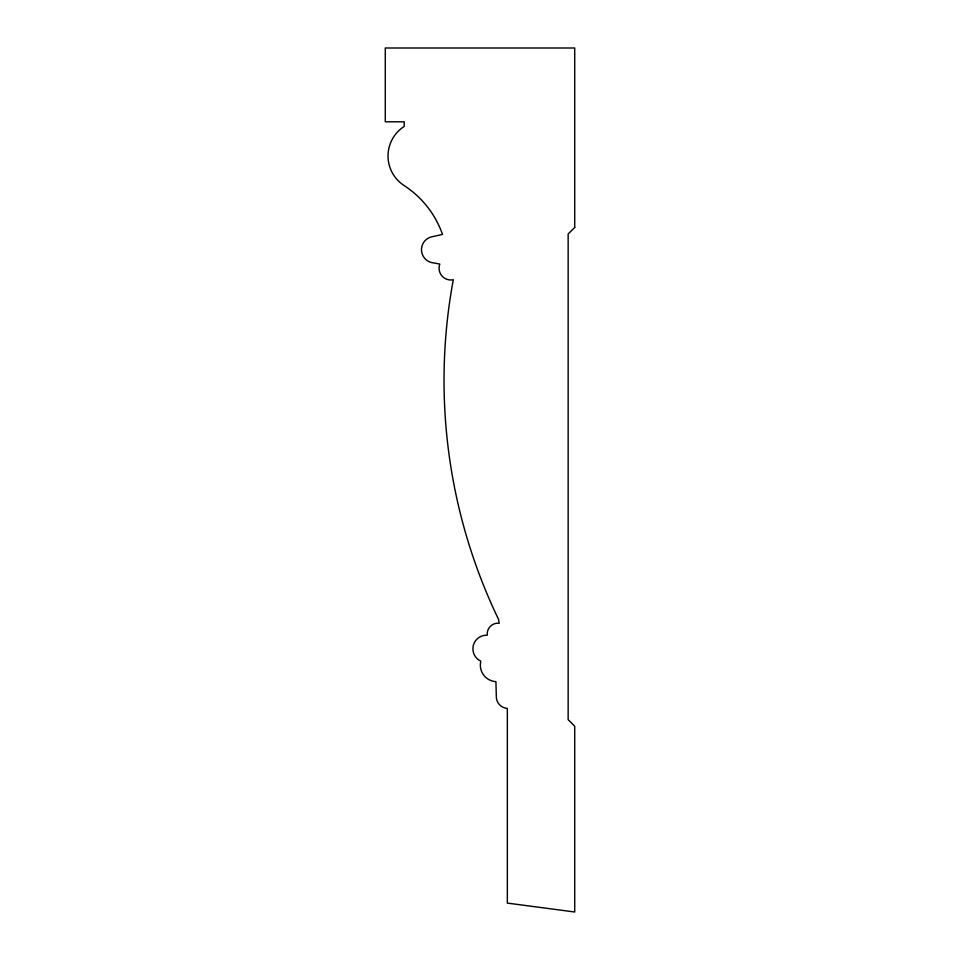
<?xml version="1.0" encoding="UTF-8"?>
<svg xmlns="http://www.w3.org/2000/svg" width="960" height="960" viewBox="0 0 960 960"><rect width="100%" height="100%" fill="white"/><g stroke="black" fill="none" stroke-linecap="round" stroke-linejoin="round"><path stroke-width="1.44" d="M574.716 227.412L568.152 233.988L568.152 719.652L574.716 726.216L574.716 912L507.336 903.096L507.336 708.408A11.76 11.76 0 0 1 496.308 696.18L495.924 681.648A16.548 16.548 0 0 1 480.828 661.128A13.584 13.584 0 0 1 487.296 635.22A10.704 10.704 0 0 1 499.152 623.244L498.624 619.56A551.124 551.124 0 0 1 453.3 279.744A11.784 11.784 0 0 1 439.812 264.084L431.184 262.464A13.248 13.248 0 0 1 430.644 237.096L442.512 234.396A96.408 96.408 0 0 0 403.668 185.256A35.16 35.16 0 0 1 404.208 126.408L404.208 121.8L385.284 121.8L385.284 48L574.716 48L574.716 227.412"/></g></svg>
